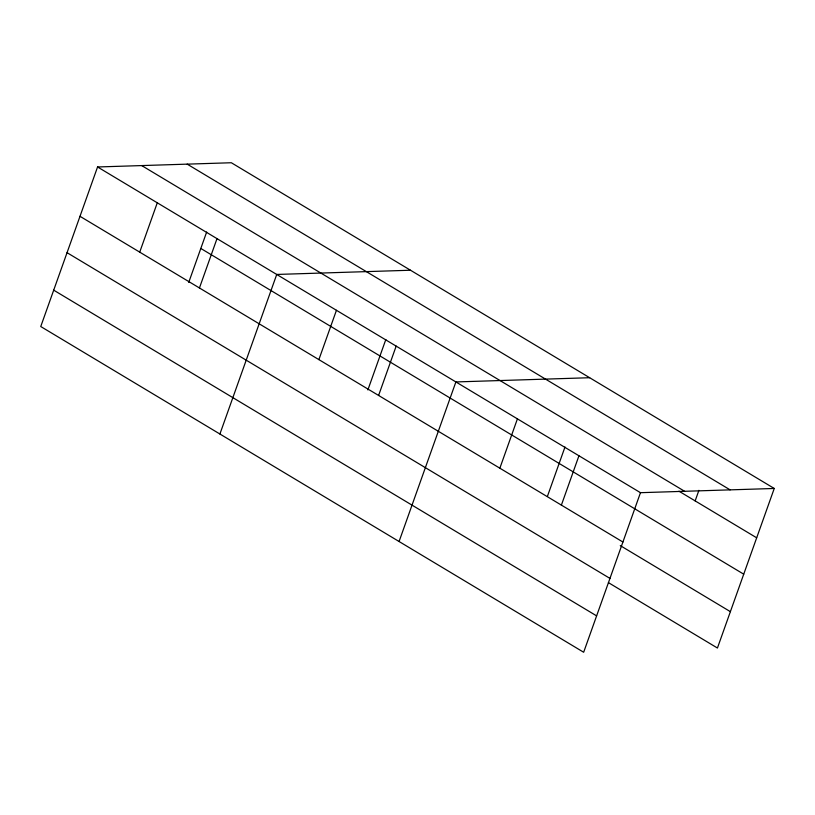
<?xml version="1.0" encoding="UTF-8"?>
<svg xmlns="http://www.w3.org/2000/svg" width="815" height="815" viewBox="0 0 815 815"><rect width="100%" height="100%" fill="white"/><g stroke="black" fill="none" stroke-linecap="round" stroke-linejoin="round"><path stroke-width="1.22" d="M774.25 488.47L231.338 162.745L97.566 166.973L40.75 326.53L583.662 652.255L640.478 492.688L774.25 488.47L717.434 648.027L608.408 582.623M139.722 252.141L157.285 202.803M188.723 282.428L206.664 232.03M199.441 287.97L217.004 238.622M219.907 434.018L276.733 274.451L410.495 270.234M318.879 359.619L336.452 310.281M367.881 389.916L385.831 339.519M378.598 395.448L396.172 346.11M399.075 541.506L455.891 381.94L589.663 377.722M499.85 468.197L517.423 418.859M547.466 496.233L564.989 447.007M561.382 505.117L578.945 455.768M695.154 500.889L698.913 490.324M187.195 164.141L730.108 489.856M141.708 165.577L684.62 491.292M678.956 491.18L756.677 537.808M97.566 166.973L640.478 492.688M200.816 248.463L743.728 574.178M80.002 216.311L622.915 542.026M620.276 545.602L730.383 611.658M67.044 252.681L609.956 578.405M53.698 290.16L596.611 615.875"/></g></svg>
